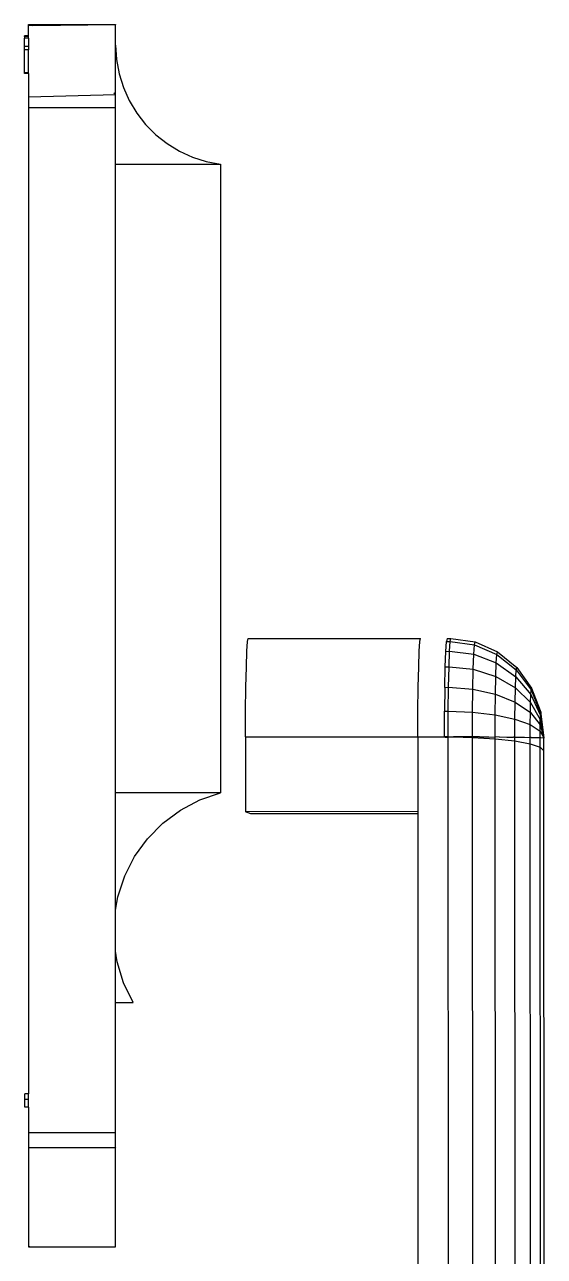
# Model space of a CAD drawing. Header units: centimetres. Extents: x 127 to 455, y 35 to 178.
# Drawn here: x 363.25 to 378.14, y 142.21 to 177.48 of the extents above; entities that cross this region are included whole.
import ezdxf

# ---------------------------------------------------------------- set-up
doc = ezdxf.new("R2010")
doc.units = ezdxf.units.CM
doc.layers.add('Edges', color=7, linetype='Continuous')

# ---------------------------------------------------------------- blocks, each defined once
blk = doc.blocks.new('Philips+Ultrasound+ls')
at = {"layer": 'Edges'}
for p, q in [((-15.244, 73.412), (-12.744, 73.412)), ((-15.244, 73.089), (-15.244, 73.412)), ((-15.244, 73.391), (-12.744, 73.412)), ((-15.118, 73.391), (-12.744, 73.412)), ((-12.744, 73.412), (-12.762, 73.391)), ((-12.744, 72.828), (-12.744, 73.412)), ((-15.244, 73.089), (-15.351, 73.089)), ((-15.351, 73.07), (-15.351, 73.089)), ((-15.244, 73.07), (-15.351, 73.07)), ((-15.351, 73.07), (-15.351, 73.02)), ((-15.244, 73.02), (-15.351, 73.02)), ((-15.351, 72.783), (-15.351, 73.02)), ((-15.244, 73.07), (-15.244, 73.089)), ((-15.244, 73.02), (-15.244, 73.07)), ((-15.244, 73.02), (-15.244, 72.783)), ((-15.244, 72.783), (-15.351, 72.783)), ((-15.351, 72.69), (-15.351, 72.783)), ((-15.244, 72.69), (-15.351, 72.69)), ((-15.351, 72.034), (-15.351, 72.69)), ((-15.244, 72.783), (-15.244, 72.69)), ((-15.244, 72.034), (-15.244, 72.69)), ((-12.744, 72.828), (-12.719, 72.415)), ((-12.744, 71.035), (-12.744, 72.828)), ((-12.719, 72.415), (-12.645, 72.008)), ((-15.244, 72.034), (-15.351, 72.034)), ((-15.351, 72.016), (-15.351, 72.034)), ((-15.244, 72.016), (-15.351, 72.016)), ((-15.244, 72.016), (-15.244, 72.034)), ((-15.244, 72.016), (-15.244, 71.035)), ((-12.645, 72.008), (-12.522, 71.613)), ((-12.522, 71.613), (-12.354, 71.236)), ((-15.244, 71.345), (-12.744, 71.412)), ((-12.744, 71.412), (-12.794, 71.451)), ((-15.244, 71.035), (-12.744, 71.035)), ((-15.244, 71.035), (-15.244, 42.79)), ((-12.744, 69.412), (-12.744, 71.035)), ((-12.354, 71.236), (-12.141, 70.881)), ((-12.141, 70.881), (-11.887, 70.555)), ((-11.887, 70.555), (-11.596, 70.261)), ((-11.596, 70.261), (-11.272, 70.004)), ((-11.272, 70.004), (-10.919, 69.788)), ((-10.919, 69.788), (-10.543, 69.616)), ((-10.543, 69.616), (-10.15, 69.49)), ((-10.15, 69.49), (-9.744, 69.412)), ((-12.744, 51.412), (-12.744, 69.412)), ((-12.744, 69.412), (-9.744, 69.412)), ((-9.744, 69.412), (-9.744, 51.412)), ((-8.984, 55.467), (-8.966, 55.744)), ((-8.966, 55.744), (-8.946, 55.834)), ((-8.946, 55.834), (-4.01, 55.834)), ((-4.048, 55.467), (-4.03, 55.745)), ((-4.03, 55.745), (-4.01, 55.834)), ((-3.288, 55.465), (-3.27, 55.743)), ((-3.25, 55.832), (-3.27, 55.743)), ((-3.27, 55.743), (-3.161, 55.745)), ((-3.25, 55.832), (-3.141, 55.834)), ((-3.179, 55.467), (-3.161, 55.745)), ((-3.161, 55.745), (-3.141, 55.834)), ((-3.161, 55.745), (-2.469, 55.651)), ((-3.141, 55.834), (-2.45, 55.737)), ((-2.469, 55.651), (-2.45, 55.737)), ((-2.45, 55.737), (-1.807, 55.452)), ((-9, 55.02), (-8.984, 55.467)), ((-4.064, 55.02), (-4.048, 55.467)), ((-3.304, 55.019), (-3.288, 55.465)), ((-3.288, 55.465), (-3.179, 55.467)), ((-3.195, 55.02), (-3.179, 55.467)), ((-3.179, 55.467), (-2.487, 55.383)), ((-2.502, 54.951), (-2.487, 55.383)), ((-2.487, 55.383), (-2.469, 55.651)), ((-2.487, 55.383), (-1.84, 55.135)), ((-2.469, 55.651), (-1.824, 55.375)), ((-1.824, 55.375), (-1.807, 55.452)), ((-1.807, 55.452), (-1.255, 54.999)), ((-1.853, 54.748), (-1.84, 55.135)), ((-1.84, 55.135), (-1.824, 55.375)), ((-1.84, 55.135), (-1.282, 54.74)), ((-1.824, 55.375), (-1.269, 54.936)), ((-9.012, 54.435), (-9, 55.02)), ((-4.076, 54.435), (-4.064, 55.02)), ((-3.316, 54.434), (-3.304, 55.019)), ((-3.304, 55.019), (-3.195, 55.02)), ((-3.207, 54.435), (-3.195, 55.02)), ((-3.195, 55.02), (-2.502, 54.951)), ((-2.514, 54.386), (-2.502, 54.951)), ((-2.502, 54.951), (-1.853, 54.748)), ((-1.864, 54.241), (-1.853, 54.748)), ((-1.853, 54.748), (-1.293, 54.424)), ((-1.293, 54.424), (-1.282, 54.74)), ((-1.282, 54.74), (-1.269, 54.936)), ((-1.282, 54.74), (-0.851, 54.226)), ((-1.269, 54.936), (-1.255, 54.999)), ((-1.269, 54.936), (-0.842, 54.365)), ((-1.255, 54.999), (-0.833, 54.409)), ((-9.02, 53.75), (-9.012, 54.435)), ((-4.084, 53.751), (-4.076, 54.435)), ((-3.316, 54.434), (-3.324, 53.75)), ((-3.316, 54.434), (-3.207, 54.435)), ((-3.215, 53.751), (-3.207, 54.435)), ((-3.207, 54.435), (-2.514, 54.386)), ((-2.521, 53.724), (-2.514, 54.386)), ((-2.514, 54.386), (-1.864, 54.241)), ((-1.302, 54.01), (-1.293, 54.424)), ((-1.293, 54.424), (-0.859, 54.002)), ((-0.851, 54.226), (-0.842, 54.365)), ((-0.842, 54.365), (-0.833, 54.409)), ((-0.842, 54.365), (-0.573, 53.699)), ((-0.833, 54.409), (-0.568, 53.722)), ((-1.87, 53.648), (-1.864, 54.241)), ((-1.864, 54.241), (-1.302, 54.01)), ((-1.307, 53.526), (-1.302, 54.01)), ((-1.302, 54.01), (-0.865, 53.71)), ((-0.865, 53.71), (-0.859, 54.002)), ((-0.859, 54.002), (-0.851, 54.226)), ((-0.859, 54.002), (-0.582, 53.511)), ((-0.851, 54.226), (-0.578, 53.627)), ((-9.023, 53.014), (-9.02, 53.75)), ((-4.086, 53.015), (-4.084, 53.751)), ((-3.326, 53.015), (-3.324, 53.75)), ((-3.324, 53.75), (-3.215, 53.751)), ((-3.218, 53.016), (-3.215, 53.751)), ((-3.215, 53.751), (-2.521, 53.724)), ((-2.524, 53.016), (-2.521, 53.724)), ((-2.521, 53.724), (-1.87, 53.648)), ((-1.873, 53.011), (-1.87, 53.648)), ((-1.87, 53.648), (-1.307, 53.526)), ((-0.869, 53.367), (-0.865, 53.71)), ((-0.865, 53.71), (-0.585, 53.36)), ((-0.582, 53.511), (-0.578, 53.627)), ((-0.578, 53.627), (-0.573, 53.699)), ((-0.578, 53.627), (-0.482, 52.989)), ((-0.573, 53.699), (-0.568, 53.722)), ((-0.573, 53.699), (-0.48, 52.989)), ((-0.568, 53.722), (-0.566, 53.701)), ((-0.566, 53.701), (-0.563, 53.695)), ((-0.563, 53.695), (-0.561, 53.665)), ((-0.561, 53.665), (-0.48, 52.989)), ((-1.309, 53.009), (-1.307, 53.526)), ((-1.307, 53.526), (-0.869, 53.367)), ((-0.871, 53.003), (-0.869, 53.367)), ((-0.869, 53.367), (-0.587, 53.182)), ((-0.587, 53.182), (-0.585, 53.36)), ((-0.585, 53.36), (-0.582, 53.511)), ((-0.585, 53.36), (-0.482, 52.989)), ((-0.582, 53.511), (-0.482, 52.989)), ((-9.023, 53.014), (-4.086, 53.015)), ((-9.023, 53.014), (-9.023, 50.874)), ((-4.086, 53.015), (-4.086, 53.005)), ((-4.086, 53.015), (-3.936, 53.015)), ((-4.086, 53.005), (-4.086, 50.876)), ((-3.936, 53.005), (-4.086, 53.005)), ((-3.936, 53.015), (-3.936, 53.005)), ((-3.936, 53.015), (-3.326, 53.015)), ((-3.301, 53.005), (-3.936, 53.005)), ((-3.312, 53.016), (-3.326, 53.015)), ((-3.326, 53.015), (-3.301, 53.005)), ((-3.218, 53.016), (-3.312, 53.016)), ((-3.312, 53.016), (-3.301, 53.005)), ((-3.301, 53.005), (-3.218, 53.005)), ((-3.218, 53.005), (-3.218, 53.016)), ((-3.218, 53.016), (-3.067, 53.016)), ((-3.202, 30.317), (-3.218, 53.005)), ((-3.067, 53.016), (-3.067, 53.013)), ((-3.067, 53.016), (-2.524, 53.002)), ((-2.524, 53.016), (-3.067, 53.016)), ((-2.318, 53.015), (-2.524, 53.016)), ((-2.524, 53.01), (-2.524, 53.016)), ((-2.524, 53.002), (-2.524, 53.01)), ((-2.508, 30.317), (-2.524, 53.002)), ((-2.524, 53.002), (-1.873, 52.962)), ((-2.318, 53.015), (-2.163, 53.015)), ((-2.163, 53.015), (-2.054, 53.014)), ((-2.054, 53.014), (-1.873, 53.011)), ((-1.763, 53.013), (-1.873, 53.011)), ((-1.873, 52.962), (-1.873, 53.011)), ((-1.857, 30.315), (-1.873, 52.962)), ((-1.873, 52.962), (-1.309, 52.899)), ((-1.763, 53.013), (-1.542, 53.011)), ((-1.542, 53.011), (-1.349, 53.009)), ((-1.309, 53.009), (-1.349, 53.009)), ((-1.309, 52.899), (-1.309, 53.009)), ((-1.298, 53.009), (-1.309, 53.009)), ((-1.298, 53.009), (-1.272, 53.009)), ((-1.272, 53.009), (-1.037, 53.006)), ((-1.037, 53.006), (-0.871, 53.003)), ((-0.871, 52.816), (-0.871, 53.003)), ((-0.838, 53.003), (-0.871, 53.003)), ((-0.838, 53.003), (-0.681, 53)), ((-0.681, 53), (-0.588, 52.996)), ((-0.588, 52.996), (-0.587, 53.182)), ((-0.588, 52.719), (-0.588, 52.996)), ((-0.588, 52.996), (-0.568, 52.996)), ((-0.587, 53.182), (-0.482, 52.989)), ((-0.568, 52.996), (-0.5, 52.992)), ((-0.5, 52.992), (-0.482, 52.989)), ((-0.482, 52.989), (-0.48, 52.989)), ((-0.481, 52.617), (-0.48, 52.984)), ((-0.48, 52.989), (-0.48, 52.984)), ((-1.293, 30.31), (-1.309, 52.899)), ((-1.309, 52.899), (-0.871, 52.816)), ((-0.855, 30.305), (-0.871, 52.816)), ((-0.871, 52.816), (-0.588, 52.719)), ((-0.572, 30.298), (-0.588, 52.719)), ((-0.588, 52.719), (-0.481, 52.617)), ((-0.481, 52.617), (-0.483, 52.614)), ((-0.464, 30.29), (-0.483, 52.614)), ((-0.481, 52.617), (-0.478, 52.615)), ((-12.744, 48.057), (-12.744, 51.412)), ((-9.744, 51.412), (-12.744, 51.412)), ((-10.89, 50.917), (-10.336, 51.209)), ((-10.336, 51.209), (-9.744, 51.412)), ((-11.393, 50.544), (-10.89, 50.917)), ((-4.086, 50.876), (-9.023, 50.874)), ((-8.872, 50.814), (-9.023, 50.874)), ((-4.086, 50.815), (-8.872, 50.814)), ((-4.086, 50.876), (-4.086, 50.815)), ((-4.086, 50.815), (-4.086, 37.354)), ((-11.834, 50.099), (-11.393, 50.544)), ((-12.2, 49.591), (-11.834, 50.099)), ((-12.485, 49.033), (-12.2, 49.591)), ((-12.68, 48.438), (-12.485, 49.033)), ((-12.744, 48.057), (-12.68, 48.438)), ((-12.744, 46.878), (-12.744, 48.057)), ((-12.7, 46.574), (-12.744, 46.878)), ((-12.744, 45.412), (-12.744, 46.878)), ((-12.516, 45.975), (-12.7, 46.574)), ((-12.243, 45.412), (-12.516, 45.975)), ((-12.744, 45.412), (-12.243, 45.412)), ((-12.744, 41.684), (-12.744, 45.412)), ((-12.744, 45.412), (-12.26, 45.412)), ((-15.244, 42.79), (-15.344, 42.79)), ((-15.344, 42.631), (-15.344, 42.79)), ((-15.244, 42.631), (-15.244, 42.79)), ((-15.244, 42.631), (-15.344, 42.631)), ((-15.344, 42.412), (-15.344, 42.631)), ((-15.244, 42.412), (-15.344, 42.412)), ((-15.244, 42.412), (-15.244, 42.631)), ((-15.244, 42.412), (-15.244, 41.684)), ((-15.244, 41.684), (-12.744, 41.684)), ((-15.244, 41.684), (-15.244, 38.412)), ((-12.744, 38.412), (-12.744, 41.684)), ((-15.244, 41.257), (-12.744, 41.257)), ((-12.744, 41.257), (-12.769, 41.227)), ((-15.219, 38.44), (-15.244, 38.412)), ((-15.244, 38.412), (-12.744, 38.412))]:
    blk.add_line(p, q, dxfattribs=at)

msp = doc.modelspace()

# ---------------------------------------------------------------- block references
msp.add_blockref('Philips+Ultrasound+ls', (378.6, 104.071))

doc.saveas('drawing.dxf')
